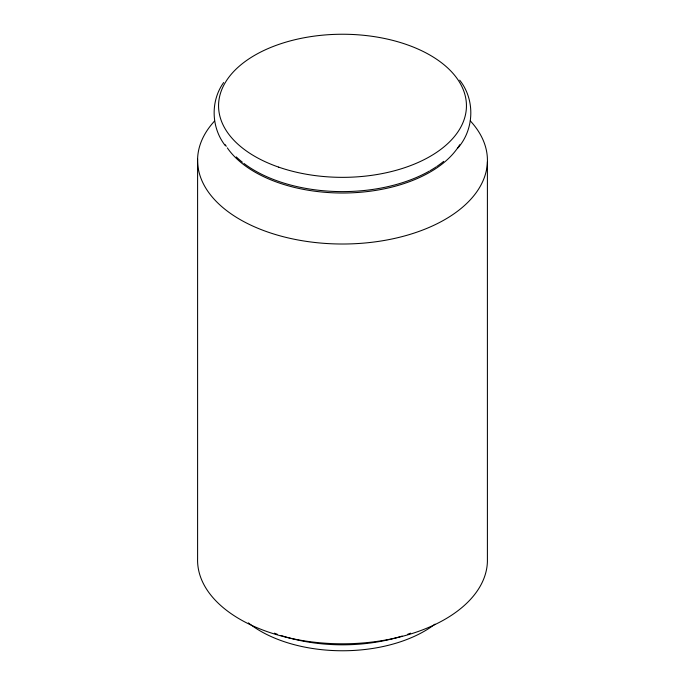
<?xml version="1.0" encoding="UTF-8"?>
<svg xmlns="http://www.w3.org/2000/svg" width="685" height="685" viewBox="0 0 685 685"><rect width="100%" height="100%" fill="white"/><g stroke="black" fill="none" stroke-linecap="round" stroke-linejoin="round"><path stroke-width="1.03" d="M223.644 82.551C210.278 101.166 211.194 127.727 225.305 145.665M457.888 148.011C474.294 129.26 475.287 99.719 459.695 80.179M487.403 161.797L487.403 561.597A144.929 83.673 0 0 1 339.974 643.797A144.929 83.673 0 0 1 197.597 558.677L197.597 158.877M470.295 120.877A144.929 83.673 0 0 1 342.86 244.014A144.929 83.673 0 0 1 214.371 121.245M459.686 144.749A123.942 71.557 0 0 1 458.719 146.325M458.205 147.104A123.942 71.557 0 0 1 343.219 193.016A123.942 71.557 0 0 1 227.317 147.874M226.281 146.325A123.942 71.557 0 0 1 225.314 144.749M443.674 161.386A123.942 71.557 0 0 1 436.842 166.455M436.037 166.994A123.942 71.557 0 0 1 430.137 170.651M429.264 171.147A123.942 71.557 0 0 1 243.886 163.398M242.413 162.251A123.942 71.557 0 0 1 236.265 156.908M435.026 624.129A115.851 66.89 0 0 1 248.381 622.87M410.598 633.171A125.038 72.19 0 0 1 407.832 634.182M402.163 636.065A125.038 72.19 0 0 1 280.927 635.457M277.168 634.182A125.038 72.19 0 0 1 274.402 633.171M278.667 167.131A123.942 71.557 0 0 0 466.425 107.048A123.942 71.557 0 0 0 282.408 43.215A123.942 71.557 0 0 0 278.667 167.131"/></g></svg>
